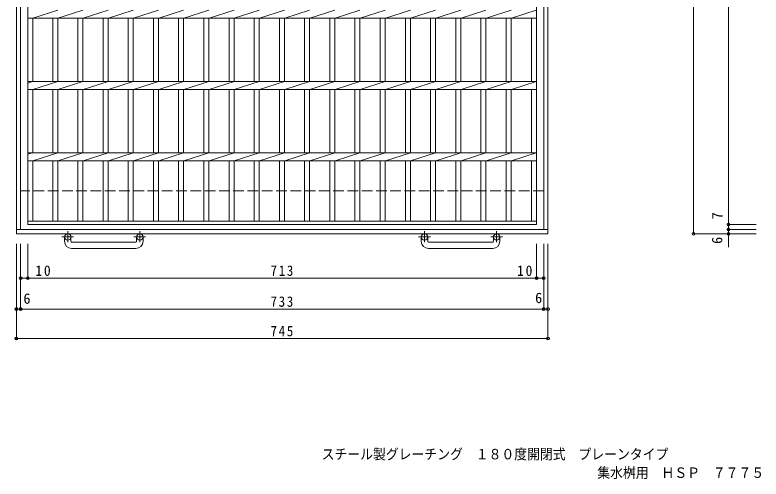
# Model space of a CAD drawing. Units: millimetres, scale not verified. Extents: x -868 to 906, y -688 to 666.
# Drawn here: x -856 to 190, y -688 to -37 of the extents above; entities that cross this region are included whole.
import ezdxf
from ezdxf.enums import TextEntityAlignment as Align

# ---------------------------------------------------------------- set-up
doc = ezdxf.new("R2010")
doc.units = ezdxf.units.MM
doc.header["$LTSCALE"] = 5
doc.header["$PDMODE"] = 32
doc.header["$PDSIZE"] = 4
doc.linetypes.add('CHAIN1', pattern=[8, 5, -1, 1, -1])
doc.linetypes.add('DASHED3', pattern=[4, 3, -1])
for name, color, linetype, lineweight in [('B-1', 2, 'Continuous', 9), ('B-2', 3, 'Continuous', 9), ('B-4', 7, 'Continuous', 9)]:
    doc.layers.add(name, color=color, linetype=linetype, lineweight=lineweight)
doc.layers.add('F-5_F-5ﾚｲﾔ', color=2, linetype='Continuous')
doc.styles.add('ＭＳ ゴシック', font='')
doc.styles.get('ＭＳ ゴシック').set_extended_font_data('MS Gothic')

msp = doc.modelspace()

# ---------------------------------------------------------------- linework, layer by layer
at = {"layer": 'B-1'}
for p, q in [((-853.962, -343.473), (-853.962, 476.527)), ((-847.962, -337.473), (-847.962, 470.527)), ((-114.962, 470.527), (-114.962, -337.473)), ((-108.962, 476.527), (-108.962, -343.473)), ((-108.962, -337.473), (-853.962, -337.473)), ((-108.962, -343.473), (-853.962, -343.473)), ((-786.462, -354.073), (-786.462, -347.973)), ((-777.462, -354.073), (-777.462, -347.973)), ((-776.462, -355.073), (-686.462, -355.073)), ((-685.462, -354.073), (-685.462, -347.973)), ((-676.462, -354.073), (-676.462, -347.973)), ((-286.462, -354.073), (-286.462, -347.973)), ((-277.462, -354.073), (-277.462, -347.973)), ((-276.462, -355.073), (-186.462, -355.073)), ((-185.462, -354.073), (-185.462, -347.973)), ((-176.462, -354.073), (-176.462, -347.973)), ((-686.462, -364.073), (-776.462, -364.073)), ((-186.462, -364.073), (-276.462, -364.073))]:
    msp.add_line(p, q, dxfattribs=at)
at = {"layer": 'B-1', "linetype": 'DASHED3'}
msp.add_line((-114.962, -283.473), (-847.962, -283.473), dxfattribs=at)
at = {"layer": 'B-1', "linetype": 'CHAIN1'}
for p, q in [((-781.962, -339.866), (-781.962, -355.463)), ((-680.962, -339.866), (-680.962, -355.463)), ((-281.962, -339.866), (-281.962, -355.463)), ((-180.962, -339.866), (-180.962, -355.463)), ((-773.799, -347.973), (-790.206, -347.973)), ((-672.799, -347.973), (-689.206, -347.973)), ((-273.799, -347.973), (-290.206, -347.973)), ((-172.799, -347.973), (-189.206, -347.973))]:
    msp.add_line(p, q, dxfattribs=at)
at = {"layer": 'B-1'}
for centre in [(-781.962, -347.973), (-680.962, -347.973), (-281.962, -347.973), (-180.962, -347.973)]:
    msp.add_circle(centre, 4.5, dxfattribs=at)
for centre, radius, start, end in [((-776.462, -354.073), 10, 180, 270), ((-776.462, -354.073), 1, 180, 270), ((-686.462, -354.073), 10, 270, 0), ((-686.462, -354.073), 1, 270, 0), ((-276.462, -354.073), 10, 180, 270), ((-276.462, -354.073), 1, 180, 270), ((-186.462, -354.073), 10, 270, 0), ((-186.462, -354.073), 1, 270, 0)]:
    msp.add_arc(centre, radius, start, end, dxfattribs=at)
at = {"layer": 'B-2'}
for p, q in [((-837.962, -330.473), (-837.962, 459.527)), ((-124.962, 459.527), (-124.962, -330.473)), ((-830.961, -40.972), (-796.061, -29.973)), ((-795.661, -40.972), (-760.762, -29.973)), ((-760.361, -40.972), (-725.461, -29.973)), ((-725.061, -40.972), (-690.161, -29.973)), ((-689.761, -40.972), (-654.862, -29.973)), ((-654.461, -40.972), (-619.562, -29.973)), ((-619.161, -40.972), (-584.261, -29.973)), ((-583.861, -40.972), (-548.961, -29.973)), ((-548.561, -40.972), (-513.661, -29.973)), ((-513.261, -40.972), (-478.361, -29.973)), ((-477.96, -40.972), (-443.061, -29.973)), ((-442.66, -40.972), (-407.76, -29.973)), ((-407.36, -40.972), (-372.46, -29.973)), ((-372.06, -40.972), (-337.16, -29.973)), ((-336.759, -40.972), (-301.86, -29.973)), ((-301.459, -40.972), (-266.559, -29.973)), ((-266.159, -40.972), (-231.259, -29.973)), ((-230.859, -40.972), (-195.959, -29.973)), ((-195.558, -40.972), (-160.659, -29.973)), ((-160.258, -40.972), (-125.358, -29.973)), ((-837.962, -40.972), (-124.962, -40.972)), ((-830.961, -129.973), (-830.961, -40.972)), ((-803.061, -40.972), (-803.061, -129.973)), ((-796.061, -40.972), (-796.061, -129.973)), ((-767.761, -40.972), (-767.761, -129.973)), ((-760.761, -40.972), (-760.761, -129.973)), ((-732.461, -40.972), (-732.461, -129.973)), ((-725.461, -40.972), (-725.461, -129.973)), ((-697.161, -40.972), (-697.161, -129.973)), ((-690.161, -40.972), (-690.161, -129.973)), ((-661.861, -40.972), (-661.861, -129.973)), ((-654.861, -40.972), (-654.861, -129.973)), ((-626.561, -40.972), (-626.561, -129.973)), ((-619.561, -40.972), (-619.561, -129.973)), ((-591.261, -40.972), (-591.261, -129.973)), ((-584.261, -40.972), (-584.261, -129.973)), ((-555.961, -40.972), (-555.961, -129.973)), ((-548.961, -40.972), (-548.961, -129.973)), ((-520.66, -40.972), (-520.66, -129.973)), ((-513.66, -40.972), (-513.66, -129.973)), ((-485.36, -40.972), (-485.36, -129.973)), ((-478.36, -40.972), (-478.36, -129.973)), ((-450.06, -40.972), (-450.06, -129.973)), ((-443.06, -40.972), (-443.06, -129.973)), ((-414.76, -40.972), (-414.76, -129.973)), ((-407.76, -40.972), (-407.76, -129.973)), ((-379.46, -40.972), (-379.46, -129.973)), ((-372.46, -40.972), (-372.46, -129.973)), ((-344.159, -40.972), (-344.159, -129.973)), ((-337.159, -40.972), (-337.159, -129.973)), ((-308.859, -40.972), (-308.859, -129.973)), ((-301.859, -40.972), (-301.859, -129.973)), ((-273.559, -40.972), (-273.559, -129.973)), ((-266.559, -40.972), (-266.559, -129.973)), ((-238.258, -40.972), (-238.258, -129.973)), ((-231.258, -40.972), (-231.258, -129.973)), ((-202.958, -40.972), (-202.958, -129.973)), ((-195.958, -40.972), (-195.958, -129.973)), ((-167.658, -40.972), (-167.658, -129.973)), ((-160.658, -40.972), (-160.658, -129.973)), ((-131.963, -40.972), (-131.963, -129.973)), ((-837.962, -132.054), (-831.361, -129.973)), ((-837.962, -129.973), (-124.962, -129.973)), ((-830.961, -140.972), (-796.061, -129.973)), ((-795.661, -140.972), (-760.762, -129.973)), ((-760.361, -140.972), (-725.461, -129.973)), ((-725.061, -140.972), (-690.161, -129.973)), ((-689.761, -140.972), (-654.862, -129.973)), ((-654.461, -140.972), (-619.562, -129.973)), ((-619.161, -140.972), (-584.261, -129.973)), ((-583.861, -140.972), (-548.961, -129.973)), ((-548.561, -140.972), (-513.661, -129.973)), ((-513.261, -140.972), (-478.361, -129.973)), ((-477.96, -140.972), (-443.061, -129.973)), ((-442.66, -140.972), (-407.76, -129.973)), ((-407.36, -140.972), (-372.46, -129.973)), ((-372.06, -140.972), (-337.16, -129.973)), ((-336.759, -140.972), (-301.86, -129.973)), ((-301.459, -140.972), (-266.559, -129.973)), ((-266.159, -140.972), (-231.259, -129.973)), ((-230.859, -140.972), (-195.959, -129.973)), ((-195.558, -140.972), (-160.659, -129.973)), ((-160.258, -140.972), (-125.358, -129.973)), ((-837.962, -140.972), (-124.962, -140.972)), ((-830.961, -229.973), (-830.961, -140.972)), ((-803.061, -140.972), (-803.061, -229.973)), ((-796.061, -140.972), (-796.061, -229.973)), ((-767.761, -140.972), (-767.761, -229.973)), ((-760.761, -140.972), (-760.761, -229.973)), ((-732.461, -140.972), (-732.461, -229.973)), ((-725.461, -140.972), (-725.461, -229.973)), ((-697.161, -140.972), (-697.161, -229.973)), ((-690.161, -140.972), (-690.161, -229.973)), ((-661.861, -140.972), (-661.861, -229.973)), ((-654.861, -140.972), (-654.861, -229.973)), ((-626.561, -140.972), (-626.561, -229.973)), ((-619.561, -140.972), (-619.561, -229.973)), ((-591.261, -140.972), (-591.261, -229.973)), ((-584.261, -140.972), (-584.261, -229.973)), ((-555.961, -140.972), (-555.961, -229.973)), ((-548.961, -140.972), (-548.961, -229.973)), ((-520.66, -140.972), (-520.66, -229.973)), ((-513.66, -140.972), (-513.66, -229.973)), ((-485.36, -140.972), (-485.36, -229.973)), ((-478.36, -140.972), (-478.36, -229.973)), ((-450.06, -140.972), (-450.06, -229.973)), ((-443.06, -140.972), (-443.06, -229.973)), ((-414.76, -140.972), (-414.76, -229.973)), ((-407.76, -140.972), (-407.76, -229.973)), ((-379.46, -140.972), (-379.46, -229.973)), ((-372.46, -140.972), (-372.46, -229.973)), ((-344.159, -140.972), (-344.159, -229.973)), ((-337.159, -140.972), (-337.159, -229.973)), ((-308.859, -140.972), (-308.859, -229.973)), ((-301.859, -140.972), (-301.859, -229.973)), ((-273.559, -140.972), (-273.559, -229.973)), ((-266.559, -140.972), (-266.559, -229.973)), ((-238.258, -140.972), (-238.258, -229.973)), ((-231.258, -140.972), (-231.258, -229.973)), ((-202.958, -140.972), (-202.958, -229.973)), ((-195.958, -140.972), (-195.958, -229.973)), ((-167.658, -140.972), (-167.658, -229.973)), ((-160.658, -140.972), (-160.658, -229.973)), ((-131.963, -140.972), (-131.963, -229.973)), ((-837.962, -232.054), (-831.361, -229.973)), ((-837.962, -229.974), (-124.962, -229.974)), ((-830.961, -240.973), (-796.061, -229.973)), ((-795.661, -240.973), (-760.762, -229.973)), ((-760.361, -240.973), (-725.461, -229.973)), ((-725.061, -240.973), (-690.161, -229.973)), ((-689.761, -240.973), (-654.862, -229.973)), ((-654.461, -240.973), (-619.562, -229.973)), ((-619.161, -240.973), (-584.261, -229.973)), ((-583.861, -240.973), (-548.961, -229.973)), ((-548.561, -240.973), (-513.661, -229.973)), ((-513.261, -240.973), (-478.361, -229.973)), ((-477.96, -240.973), (-443.061, -229.973)), ((-442.66, -240.973), (-407.76, -229.973)), ((-407.36, -240.973), (-372.46, -229.973)), ((-372.06, -240.973), (-337.16, -229.973)), ((-336.759, -240.973), (-301.86, -229.973)), ((-301.459, -240.973), (-266.559, -229.973)), ((-266.159, -240.973), (-231.259, -229.973)), ((-230.859, -240.973), (-195.959, -229.973)), ((-195.558, -240.973), (-160.659, -229.973)), ((-160.258, -240.973), (-125.358, -229.973)), ((-837.962, -240.973), (-124.962, -240.973)), ((-830.961, -325.974), (-830.961, -240.973)), ((-803.061, -240.973), (-803.061, -325.974)), ((-796.061, -240.973), (-796.061, -325.974)), ((-767.761, -240.973), (-767.761, -325.974)), ((-760.761, -240.973), (-760.761, -325.974)), ((-732.461, -240.973), (-732.461, -325.974)), ((-725.461, -240.973), (-725.461, -325.974)), ((-697.161, -240.973), (-697.161, -325.974)), ((-690.161, -240.973), (-690.161, -325.974)), ((-661.861, -240.973), (-661.861, -325.974)), ((-654.861, -240.973), (-654.861, -325.974)), ((-626.561, -240.973), (-626.561, -325.974)), ((-619.561, -240.973), (-619.561, -325.974)), ((-591.261, -240.973), (-591.261, -325.974)), ((-584.261, -240.973), (-584.261, -325.974)), ((-555.961, -240.973), (-555.961, -325.974)), ((-548.961, -240.973), (-548.961, -325.974)), ((-520.66, -240.973), (-520.66, -325.974)), ((-513.66, -240.973), (-513.66, -325.974)), ((-485.36, -240.973), (-485.36, -325.974)), ((-478.36, -240.973), (-478.36, -325.974)), ((-450.06, -240.973), (-450.06, -325.974)), ((-443.06, -240.973), (-443.06, -325.974)), ((-414.76, -240.973), (-414.76, -325.974)), ((-407.76, -240.973), (-407.76, -325.974)), ((-379.46, -240.973), (-379.46, -325.974)), ((-372.46, -240.973), (-372.46, -325.974)), ((-344.159, -240.973), (-344.159, -325.974)), ((-337.159, -240.973), (-337.159, -325.974)), ((-308.859, -240.973), (-308.859, -325.974)), ((-301.859, -240.973), (-301.859, -325.974)), ((-273.559, -240.973), (-273.559, -325.974)), ((-266.559, -240.973), (-266.559, -325.974)), ((-238.258, -240.973), (-238.258, -325.974)), ((-231.258, -240.973), (-231.258, -325.974)), ((-202.958, -240.973), (-202.958, -325.974)), ((-195.958, -240.973), (-195.958, -325.974)), ((-167.658, -240.973), (-167.658, -325.974)), ((-160.658, -240.973), (-160.658, -325.974)), ((-131.963, -240.973), (-131.963, -325.974)), ((-124.962, -325.974), (-837.962, -325.974)), ((-124.962, -330.473), (-837.962, -330.473))]:
    msp.add_line(p, q, dxfattribs=at)
at = {"layer": 'B-4'}
for p, q in [((95.023, 476.527), (95.023, -343.473)), ((143.914, 459.527), (143.914, -330.473)), ((143.914, -330.473), (143.914, -337.473)), ((182.551, -330.473), (143.914, -330.473)), ((182.551, -343.473), (95.023, -343.473)), ((182.551, -337.473), (142.414, -337.473)), ((143.914, -337.473), (143.914, -362.156)), ((-853.962, -357.764), (-853.962, -491.936)), ((-847.962, -357.764), (-847.962, -450.621)), ((-837.962, -357.764), (-837.962, -407.255)), ((-124.962, -357.764), (-124.962, -407.255)), ((-114.962, -357.764), (-114.962, -450.621)), ((-108.962, -357.764), (-108.962, -491.936)), ((-847.962, -405.755), (-835.462, -405.755)), ((-835.462, -405.755), (-127.462, -405.755)), ((-127.462, -405.755), (-114.962, -405.755)), ((-853.962, -490.436), (-108.962, -490.436))]:
    msp.add_line(p, q, dxfattribs=at)
msp.add_lwpolyline([(-853.962, -449.121), (-847.962, -449.121), (-114.962, -449.121), (-108.962, -449.121)], dxfattribs=at)
for p in [(143.914, -330.473), (95.023, -343.473), (143.914, -337.473), (143.914, -343.473), (-847.962, -405.755), (-837.962, -405.755), (-124.962, -405.755), (-114.962, -405.755), (-853.962, -449.121), (-847.962, -449.121), (-114.962, -449.121), (-108.962, -449.121), (-853.962, -490.436), (-108.962, -490.436)]:
    msp.add_point(p, dxfattribs=at)

# ---------------------------------------------------------------- texts
at = {"layer": 'B-4', "color": 2, "style": 'ＭＳ ゴシック'}
for s, p in [('7', (139.993, -323.193)), ('6', (139.609, -357.726))]:
    msp.add_text(s, height=14.66, rotation=90, dxfattribs=at).set_placement(p, align=Align.BOTTOM_LEFT)
for p in [(-844.077, -446.094), (-127.066, -445.115)]:
    msp.add_text('6', height=14.66, dxfattribs=at).set_placement(p, align=Align.BOTTOM_LEFT)
at = {"layer": 'B-4', "color": 2, "char_height": 14.66, "attachment_point": 7, "style": 'ＭＳ ゴシック'}
for s, insert in [('\\T1.27;\\W0.95;10', (-827.376, -402.755)), ('\\T1.27;\\W0.9;713', (-497.712, -402.755)), ('\\T1.27;\\W0.95;10', (-152.362, -402.755)), ('\\T1.27;\\W0.9;733', (-497.712, -446.121)), ('\\T1.27;\\W0.9;745', (-497.712, -487.436))]:
    msp.add_mtext(s, dxfattribs=dict(at, insert=insert))
at = {"layer": 'F-5_F-5ﾚｲﾔ', "style": 'ＭＳ ゴシック', "width": 0.9}
for s, p in [('スチール製グレーチング\u3000１８０度開閉式\u3000プレーンタイプ', (-426.188, -664.293)), ('集水桝用\u3000ＨＳＰ\u3000７７７５', (-39.905, -690.26))]:
    msp.add_text(s, height=14.66, dxfattribs=at).set_placement(p, align=Align.BOTTOM_LEFT)

doc.saveas('drawing.dxf')
